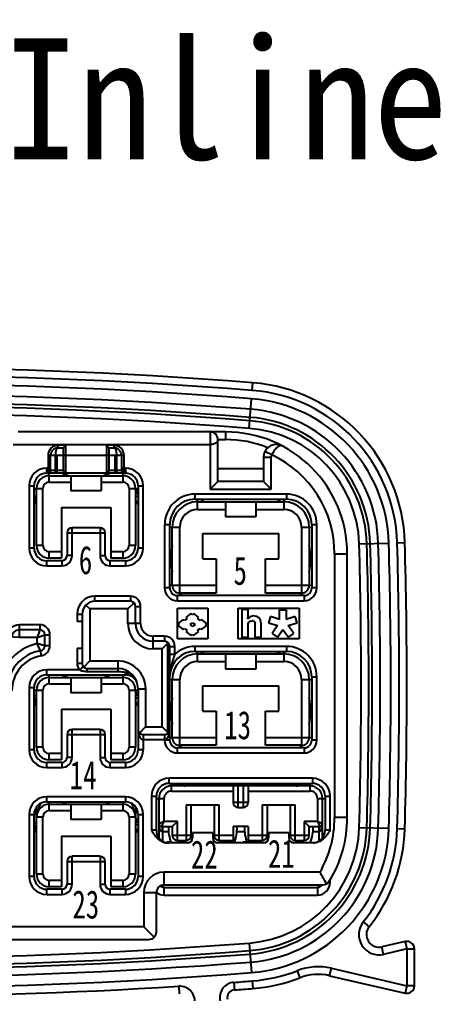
# Model space of a CAD drawing. Header units: inches. Extents: x 47316 to 59086, y 3141 to 11743.
# Drawn here: x 51712.24 to 51724.48, y 11068.63 to 11096.92 of the extents above; entities that cross this region are included whole.
import ezdxf

# ---------------------------------------------------------------- set-up
doc = ezdxf.new("R2010")
doc.units = ezdxf.units.IN
doc.header["$MEASUREMENT"] = 0
doc.styles.add('MtX_SimSun', font='')
doc.styles.get("Standard").update_dxf_attribs({"font": ''})
doc.styles.get('MtX_SimSun').set_extended_font_data('SimSun')
doc.styles.get('Standard').set_extended_font_data('SimSun')

msp = doc.modelspace()

# ---------------------------------------------------------------- linework, layer by layer
at = {"color": 0, "lineweight": -3}
for p, q in [((51719.004, 11086.143), (51719.022, 11086.364)), ((51718.918, 11085.041), (51718.985, 11085.899)), ((51718.226, 11084.937), (51712.201, 11084.937)), ((51717.784, 11084.937), (51717.784, 11083.279)), ((51718.226, 11084.937), (51718.226, 11084.716)), ((51712.053, 11084.569), (51717.784, 11084.569)), ((51713.362, 11084.476), (51713.362, 11084.55)), ((51713.583, 11084.55), (51713.362, 11084.55)), ((51713.362, 11084.476), (51713.509, 11084.476)), ((51713.509, 11084.476), (51713.583, 11084.55)), ((51713.509, 11084.476), (51713.509, 11083.813)), ((51713.583, 11083.739), (51713.583, 11084.55)), ((51714.762, 11084.55), (51714.762, 11083.739)), ((51714.983, 11084.55), (51714.762, 11084.55)), ((51714.762, 11084.55), (51714.836, 11084.476)), ((51714.836, 11084.476), (51714.836, 11083.813)), ((51714.836, 11084.476), (51714.983, 11084.476)), ((51714.983, 11084.55), (51714.983, 11084.476)), ((51718.005, 11083.5), (51718.005, 11084.716)), ((51718.005, 11084.716), (51718.226, 11084.716)), ((51719.79, 11084.562), (51719.786, 11084.563)), ((51719.87, 11084.532), (51719.786, 11084.563)), ((51719.82, 11084.554), (51719.79, 11084.562)), ((51719.847, 11084.543), (51719.82, 11084.554)), ((51719.87, 11084.532), (51719.847, 11084.543)), ((51719.871, 11084.531), (51719.87, 11084.532)), ((51713.067, 11084.255), (51713.067, 11083.739)), ((51715.278, 11084.255), (51713.067, 11084.255)), ((51713.141, 11083.813), (51713.141, 11084.255)), ((51713.288, 11083.739), (51713.288, 11084.255)), ((51713.325, 11084.255), (51713.325, 11083.739)), ((51715.02, 11083.739), (51715.02, 11084.255)), ((51715.057, 11084.255), (51715.057, 11083.739)), ((51715.204, 11084.255), (51715.204, 11083.813)), ((51715.278, 11083.739), (51715.278, 11084.255)), ((51719.331, 11084.205), (51719.331, 11083.5)), ((51719.331, 11084.205), (51719.553, 11084.205)), ((51719.568, 11084.27), (51719.37, 11084.369)), ((51719.553, 11083.279), (51719.553, 11084.205)), ((51713.03, 11083.739), (51713.03, 11083.887)), ((51713.067, 11083.887), (51713.03, 11083.887)), ((51715.315, 11083.739), (51713.03, 11083.739)), ((51713.104, 11083.482), (51713.104, 11083.739)), ((51713.104, 11083.666), (51715.241, 11083.666)), ((51713.509, 11083.813), (51713.141, 11083.813)), ((51713.73, 11083.666), (51713.73, 11083.224)), ((51714.615, 11083.666), (51714.615, 11083.224)), ((51715.204, 11083.813), (51714.836, 11083.813)), ((51715.241, 11083.739), (51715.241, 11083.482)), ((51715.315, 11083.887), (51715.278, 11083.887)), ((51715.315, 11083.887), (51715.315, 11083.739)), ((51719.331, 11083.868), (51718.005, 11083.868)), ((51712.514, 11083.371), (51712.514, 11081.565)), ((51712.514, 11083.371), (51712.662, 11083.371)), ((51712.662, 11081.565), (51712.662, 11083.371)), ((51713.104, 11083.482), (51713.73, 11083.482)), ((51714.615, 11083.482), (51715.241, 11083.482)), ((51715.683, 11083.371), (51715.683, 11081.565)), ((51715.683, 11083.371), (51715.831, 11083.371)), ((51715.831, 11081.565), (51715.831, 11083.371)), ((51717.784, 11083.279), (51718.005, 11083.5)), ((51719.331, 11083.5), (51718.005, 11083.5)), ((51719.553, 11083.279), (51719.331, 11083.5)), ((51712.662, 11083.297), (51712.919, 11083.297)), ((51712.663, 11083.069), (51712.72, 11083.046)), ((51712.735, 11081.639), (51712.735, 11083.297)), ((51712.919, 11081.639), (51712.919, 11083.297)), ((51714.615, 11083.224), (51713.73, 11083.224)), ((51715.425, 11083.297), (51715.425, 11081.639)), ((51715.425, 11083.297), (51715.683, 11083.297)), ((51715.61, 11083.297), (51715.61, 11081.639)), ((51715.683, 11083.224), (51715.61, 11083.224)), ((51715.61, 11083.076), (51715.683, 11083.076)), ((51717.342, 11082.984), (51717.342, 11083.131)), ((51719.995, 11083.131), (51717.342, 11083.131)), ((51717.784, 11083.279), (51719.553, 11083.279)), ((51719.995, 11083.131), (51719.995, 11082.984)), ((51712.662, 11082.966), (51712.735, 11083.039)), ((51712.682, 11082.882), (51712.662, 11082.861)), ((51712.677, 11082.936), (51712.69, 11082.897)), ((51717.342, 11082.984), (51719.995, 11082.984)), ((51717.415, 11082.689), (51717.415, 11082.984)), ((51717.415, 11082.91), (51719.921, 11082.91)), ((51718.226, 11082.91), (51718.226, 11082.468)), ((51719.11, 11082.91), (51719.11, 11082.468)), ((51719.921, 11082.984), (51719.921, 11082.689)), ((51713.454, 11082.745), (51713.454, 11081.27)), ((51713.454, 11082.745), (51714.891, 11082.745)), ((51714.891, 11082.745), (51714.891, 11081.27)), ((51717.415, 11082.689), (51718.226, 11082.689)), ((51719.11, 11082.689), (51719.921, 11082.689)), ((51716.457, 11082.247), (51716.457, 11080.405)), ((51716.457, 11082.247), (51716.605, 11082.247)), ((51716.605, 11080.405), (51716.605, 11082.247)), ((51719.11, 11082.468), (51718.226, 11082.468)), ((51720.732, 11082.247), (51720.732, 11080.405)), ((51720.732, 11082.247), (51720.879, 11082.247)), ((51720.879, 11080.405), (51720.879, 11082.247)), ((51713.62, 11082.007), (51713.62, 11081.344)), ((51713.62, 11082.007), (51714.725, 11082.007)), ((51713.767, 11081.344), (51713.767, 11082.155)), ((51714.578, 11082.155), (51713.767, 11082.155)), ((51714.578, 11082.155), (51714.578, 11081.344)), ((51714.725, 11081.344), (51714.725, 11082.007)), ((51716.605, 11082.173), (51716.899, 11082.173)), ((51716.678, 11080.478), (51716.678, 11082.173)), ((51716.899, 11080.257), (51716.899, 11082.173)), ((51717.563, 11081.252), (51717.563, 11081.989)), ((51717.563, 11081.989), (51719.774, 11081.989)), ((51719.774, 11081.252), (51719.774, 11081.989)), ((51720.437, 11082.173), (51720.437, 11080.257)), ((51720.437, 11082.173), (51720.732, 11082.173)), ((51720.658, 11082.173), (51720.658, 11080.478)), ((51712.919, 11081.639), (51712.735, 11081.639)), ((51715.61, 11081.639), (51715.425, 11081.639)), ((51722.112, 11081.684), (51722.972, 11081.708)), ((51723.217, 11081.715), (51723.438, 11081.721)), ((51712.662, 11081.565), (51712.514, 11081.565)), ((51713.104, 11081.27), (51713.104, 11081.455)), ((51713.454, 11081.455), (51713.104, 11081.455)), ((51715.241, 11081.455), (51714.891, 11081.455)), ((51715.241, 11081.455), (51715.241, 11081.27)), ((51715.831, 11081.565), (51715.683, 11081.565)), ((51721.395, 11081.399), (51721.395, 11073.735)), ((51721.395, 11081.399), (51721.764, 11081.399)), ((51721.764, 11073.735), (51721.764, 11081.399)), ((51713.03, 11081.049), (51713.03, 11081.197)), ((51713.472, 11081.197), (51713.03, 11081.197)), ((51713.454, 11081.27), (51713.104, 11081.27)), ((51713.472, 11081.197), (51713.472, 11081.049)), ((51713.767, 11081.344), (51713.62, 11081.344)), ((51714.578, 11081.344), (51714.725, 11081.344)), ((51714.873, 11081.049), (51714.873, 11081.197)), ((51715.315, 11081.197), (51714.873, 11081.197)), ((51715.241, 11081.27), (51714.891, 11081.27)), ((51715.315, 11081.197), (51715.315, 11081.049)), ((51717.563, 11081.252), (51717.95, 11081.252)), ((51717.95, 11081.252), (51717.95, 11080.257)), ((51719.387, 11080.257), (51719.387, 11081.252)), ((51719.387, 11081.252), (51719.774, 11081.252)), ((51713.03, 11081.049), (51713.472, 11081.049)), ((51714.873, 11081.049), (51715.315, 11081.049)), ((51716.605, 11080.405), (51716.457, 11080.405)), ((51717.95, 11080.478), (51716.605, 11080.478)), ((51716.899, 11080.24), (51716.901, 11080.257)), ((51717.95, 11080.257), (51716.899, 11080.257)), ((51716.899, 11080.183), (51716.899, 11080.24)), ((51720.732, 11080.478), (51719.387, 11080.478)), ((51720.437, 11080.257), (51719.387, 11080.257)), ((51720.435, 11080.257), (51720.437, 11080.183)), ((51720.879, 11080.405), (51720.732, 11080.405)), ((51714.43, 11080.018), (51714.43, 11080.165)), ((51715.462, 11080.165), (51714.43, 11080.165)), ((51715.462, 11080.018), (51714.43, 11080.018)), ((51715.566, 11079.974), (51715.388, 11079.796)), ((51715.462, 11080.165), (51715.462, 11080.018)), ((51716.826, 11080.036), (51716.826, 11080.183)), ((51720.511, 11080.183), (51716.826, 11080.183)), ((51716.826, 11080.036), (51720.511, 11080.036)), ((51720.511, 11080.183), (51720.511, 11080.036)), ((51714.17, 11079.91), (51714.283, 11079.796)), ((51714.283, 11079.796), (51714.283, 11078.286)), ((51715.388, 11079.796), (51714.283, 11079.796)), ((51715.388, 11079.373), (51715.388, 11079.796)), ((51715.61, 11079.373), (51715.61, 11079.87)), ((51715.61, 11079.87), (51715.757, 11079.87)), ((51715.757, 11079.373), (51715.757, 11079.87)), ((51716.826, 11078.93), (51716.826, 11079.815)), ((51716.826, 11079.815), (51717.71, 11079.815)), ((51717.221, 11079.659), (51717.068, 11079.544)), ((51717.261, 11079.629), (51717.221, 11079.659)), ((51717.301, 11079.659), (51717.261, 11079.629)), ((51717.453, 11079.544), (51717.301, 11079.659)), ((51717.71, 11079.815), (51717.71, 11078.93)), ((51718.594, 11078.93), (51718.594, 11079.815)), ((51718.594, 11079.815), (51720.363, 11079.815)), ((51718.708, 11078.965), (51718.708, 11079.791)), ((51718.708, 11079.791), (51718.871, 11079.791)), ((51718.871, 11079.791), (51718.871, 11079.582)), ((51719.797, 11079.491), (51719.799, 11079.768)), ((51719.799, 11079.768), (51719.987, 11079.768)), ((51719.987, 11079.768), (51719.987, 11079.491)), ((51720.363, 11079.815), (51720.363, 11078.93)), ((51713.914, 11079.649), (51713.914, 11079.428)), ((51713.914, 11079.649), (51714.062, 11079.649)), ((51714.062, 11079.428), (51713.914, 11079.428)), ((51714.062, 11079.649), (51714.062, 11078.212)), ((51715.757, 11079.373), (51715.388, 11079.373)), ((51716.992, 11079.487), (51716.839, 11079.372)), ((51716.839, 11079.372), (51716.879, 11079.342)), ((51717.032, 11079.457), (51716.992, 11079.487)), ((51717.108, 11079.514), (51717.032, 11079.457)), ((51717.068, 11079.544), (51717.108, 11079.514)), ((51717.199, 11079.345), (51717.268, 11079.394)), ((51717.268, 11079.394), (51717.343, 11079.342)), ((51717.414, 11079.514), (51717.453, 11079.544)), ((51717.49, 11079.457), (51717.414, 11079.514)), ((51717.53, 11079.487), (51717.49, 11079.457)), ((51717.683, 11079.372), (51717.53, 11079.487)), ((51717.643, 11079.342), (51717.683, 11079.372)), ((51718.871, 11079.582), (51718.865, 11079.512)), ((51718.94, 11079.57), (51718.865, 11079.512)), ((51718.878, 11079.346), (51718.902, 11079.407)), ((51718.902, 11079.407), (51718.941, 11079.443)), ((51719.041, 11079.591), (51718.94, 11079.57)), ((51718.941, 11079.443), (51718.998, 11079.455)), ((51719.042, 11079.447), (51718.998, 11079.455)), ((51719.13, 11079.577), (51719.041, 11079.591)), ((51719.042, 11079.447), (51719.07, 11079.423)), ((51719.07, 11079.423), (51719.085, 11079.384)), ((51719.09, 11079.33), (51719.085, 11079.384)), ((51719.197, 11079.54), (51719.13, 11079.577)), ((51719.238, 11079.481), (51719.197, 11079.54)), ((51719.253, 11079.401), (51719.238, 11079.481)), ((51719.253, 11079.401), (51719.253, 11078.965)), ((51719.536, 11079.576), (51719.476, 11079.396)), ((51719.476, 11079.396), (51719.739, 11079.311)), ((51719.797, 11079.491), (51719.536, 11079.576)), ((51720.251, 11079.576), (51719.987, 11079.491)), ((51720.047, 11079.311), (51720.311, 11079.396)), ((51720.311, 11079.396), (51720.251, 11079.576)), ((51712.237, 11078.967), (51712.237, 11079.336)), ((51712.827, 11079.336), (51712.237, 11079.336)), ((51712.827, 11079.188), (51712.237, 11079.188)), ((51712.827, 11079.188), (51712.754, 11078.967)), ((51712.827, 11079.336), (51712.827, 11079.188)), ((51716.879, 11079.342), (51716.839, 11079.312)), ((51716.839, 11079.312), (51716.992, 11079.198)), ((51716.992, 11079.198), (51717.031, 11079.228)), ((51717.031, 11079.228), (51717.108, 11079.17)), ((51717.108, 11079.17), (51717.068, 11079.141)), ((51717.068, 11079.141), (51717.221, 11079.026)), ((51717.276, 11079.288), (51717.199, 11079.345)), ((51717.343, 11079.342), (51717.276, 11079.288)), ((51717.3, 11079.026), (51717.453, 11079.141)), ((51717.408, 11079.179), (51717.49, 11079.228)), ((51717.453, 11079.141), (51717.408, 11079.179)), ((51717.49, 11079.228), (51717.53, 11079.198)), ((51717.53, 11079.198), (51717.683, 11079.312)), ((51717.683, 11079.312), (51717.643, 11079.342)), ((51718.878, 11079.346), (51718.871, 11079.262)), ((51718.871, 11079.262), (51718.871, 11078.965)), ((51719.09, 11078.965), (51719.09, 11079.33)), ((51719.739, 11079.311), (51719.579, 11079.086)), ((51719.732, 11078.975), (51719.894, 11079.198)), ((51719.894, 11079.198), (51720.057, 11078.975)), ((51720.208, 11079.086), (51720.047, 11079.311)), ((51712.237, 11078.967), (51711.869, 11078.984)), ((51712.754, 11078.967), (51712.237, 11078.967)), ((51712.754, 11078.967), (51712.975, 11079.041)), ((51712.754, 11078.789), (51712.754, 11078.967)), ((51712.975, 11078.728), (51712.975, 11079.041)), ((51712.975, 11079.041), (51713.122, 11079.041)), ((51713.122, 11078.728), (51713.122, 11079.041)), ((51716.125, 11078.636), (51716.125, 11079.004)), ((51716.457, 11079.004), (51716.125, 11079.004)), ((51716.457, 11078.857), (51716.125, 11078.857)), ((51716.457, 11079.004), (51716.457, 11078.857)), ((51717.71, 11078.93), (51716.826, 11078.93)), ((51717.221, 11079.026), (51717.261, 11079.056)), ((51717.261, 11079.056), (51717.3, 11079.026)), ((51720.363, 11078.93), (51718.594, 11078.93)), ((51718.871, 11078.965), (51718.708, 11078.965)), ((51719.253, 11078.965), (51719.09, 11078.965)), ((51719.579, 11079.086), (51719.732, 11078.975)), ((51720.057, 11078.975), (51720.208, 11079.086)), ((51712.975, 11078.728), (51712.754, 11078.789)), ((51712.852, 11078.582), (51712.754, 11078.789)), ((51712.876, 11078.437), (51712.852, 11078.582)), ((51713.122, 11078.728), (51712.975, 11078.728)), ((51713.914, 11078.654), (51713.914, 11078.212)), ((51713.914, 11078.654), (51714.062, 11078.654)), ((51716.383, 11078.636), (51716.125, 11078.636)), ((51716.54, 11078.792), (51716.383, 11078.636)), ((51716.383, 11076.369), (51716.383, 11078.636)), ((51716.54, 11078.792), (51716.54, 11076.213)), ((51716.605, 11075.982), (51716.605, 11078.709)), ((51716.605, 11078.709), (51716.752, 11078.709)), ((51716.752, 11078.484), (51716.752, 11078.709)), ((51717.342, 11078.562), (51717.342, 11078.709)), ((51719.995, 11078.709), (51717.342, 11078.709)), ((51717.342, 11078.562), (51719.995, 11078.562)), ((51717.415, 11078.267), (51717.415, 11078.562)), ((51719.921, 11078.562), (51719.921, 11078.267)), ((51719.995, 11078.709), (51719.995, 11078.562)), ((51714.105, 11078.108), (51714.283, 11078.286)), ((51714.283, 11078.286), (51715.094, 11078.286)), ((51715.094, 11078.286), (51715.094, 11077.972)), ((51716.605, 11078.484), (51716.752, 11078.484)), ((51717.415, 11078.488), (51719.921, 11078.488)), ((51717.415, 11078.267), (51718.226, 11078.267)), ((51718.226, 11078.488), (51718.226, 11078.046)), ((51719.11, 11078.488), (51719.11, 11078.046)), ((51719.11, 11078.267), (51719.921, 11078.267)), ((51713.03, 11077.88), (51713.03, 11078.028)), ((51713.979, 11078.028), (51713.03, 11078.028)), ((51714.062, 11078.212), (51713.914, 11078.212)), ((51714.094, 11078.12), (51713.979, 11078.028)), ((51714.209, 11077.972), (51714.209, 11078.065)), ((51714.209, 11078.065), (51715.094, 11078.065)), ((51715.094, 11077.972), (51714.209, 11077.972)), ((51719.11, 11078.046), (51718.226, 11078.046)), ((51713.03, 11077.88), (51715.315, 11077.88)), ((51713.104, 11077.622), (51713.104, 11077.88)), ((51713.104, 11077.807), (51715.241, 11077.807)), ((51713.73, 11077.807), (51713.73, 11077.364)), ((51714.615, 11077.807), (51714.615, 11077.364)), ((51715.241, 11077.88), (51715.241, 11077.622)), ((51715.315, 11077.943), (51715.315, 11077.88)), ((51715.617, 11077.73), (51715.65, 11077.665)), ((51716.605, 11077.751), (51716.899, 11077.751)), ((51716.678, 11076.056), (51716.678, 11077.751)), ((51716.899, 11075.835), (51716.899, 11077.751)), ((51720.437, 11077.751), (51720.437, 11075.835)), ((51720.437, 11077.751), (51720.732, 11077.751)), ((51720.658, 11077.751), (51720.658, 11076.056)), ((51720.732, 11077.825), (51720.732, 11075.982)), ((51720.732, 11077.825), (51720.879, 11077.825)), ((51720.879, 11075.982), (51720.879, 11077.825)), ((51712.514, 11077.512), (51712.514, 11075.706)), ((51712.514, 11077.512), (51712.662, 11077.512)), ((51712.662, 11075.706), (51712.662, 11077.512)), ((51712.662, 11077.438), (51712.919, 11077.438)), ((51712.735, 11075.78), (51712.735, 11077.438)), ((51712.919, 11075.78), (51712.919, 11077.438)), ((51713.104, 11077.622), (51713.73, 11077.622)), ((51714.615, 11077.622), (51715.241, 11077.622)), ((51715.425, 11077.438), (51715.425, 11075.78)), ((51715.425, 11077.438), (51715.683, 11077.438)), ((51715.61, 11077.438), (51715.61, 11075.78)), ((51715.683, 11077.475), (51715.683, 11075.706)), ((51715.683, 11077.475), (51715.904, 11077.475)), ((51715.904, 11077.475), (51715.904, 11076.369)), ((51717.563, 11076.83), (51717.563, 11077.567)), ((51717.563, 11077.567), (51719.774, 11077.567)), ((51719.774, 11076.83), (51719.774, 11077.567)), ((51712.735, 11077.272), (51712.662, 11077.272)), ((51712.662, 11077.124), (51712.67, 11077.115)), ((51712.662, 11077.106), (51712.67, 11077.115)), ((51712.683, 11077.125), (51712.67, 11077.115)), ((51712.688, 11077.127), (51712.683, 11077.125)), ((51714.615, 11077.364), (51713.73, 11077.364)), ((51715.683, 11077.364), (51715.61, 11077.364)), ((51715.61, 11077.217), (51715.683, 11077.217)), ((51712.67, 11077.011), (51712.662, 11077.002)), ((51712.677, 11077.08), (51712.683, 11077.053)), ((51712.683, 11077.053), (51712.699, 11077.058)), ((51713.454, 11076.885), (51713.454, 11075.411)), ((51713.454, 11076.885), (51714.891, 11076.885)), ((51714.891, 11076.885), (51714.891, 11075.411)), ((51717.563, 11076.83), (51717.95, 11076.83)), ((51717.95, 11076.83), (51717.95, 11075.835)), ((51719.387, 11075.835), (51719.387, 11076.83)), ((51719.387, 11076.83), (51719.774, 11076.83)), ((51713.767, 11075.485), (51713.767, 11076.296)), ((51714.578, 11076.296), (51713.767, 11076.296)), ((51714.578, 11076.296), (51714.578, 11075.485)), ((51715.726, 11076.191), (51715.904, 11076.369)), ((51715.904, 11076.369), (51716.383, 11076.369)), ((51716.54, 11076.213), (51716.383, 11076.369)), ((51713.62, 11076.148), (51713.62, 11075.485)), ((51713.62, 11076.148), (51714.725, 11076.148)), ((51714.725, 11075.485), (51714.725, 11076.148)), ((51715.831, 11076.148), (51715.831, 11075.706)), ((51715.831, 11076.148), (51716.457, 11076.148)), ((51715.831, 11076.001), (51716.457, 11076.001)), ((51716.457, 11076.148), (51716.457, 11075.982)), ((51716.605, 11075.982), (51716.457, 11075.982)), ((51717.95, 11076.056), (51716.605, 11076.056)), ((51720.732, 11076.056), (51719.387, 11076.056)), ((51720.879, 11075.982), (51720.732, 11075.982)), ((51712.662, 11075.706), (51712.514, 11075.706)), ((51712.919, 11075.78), (51712.735, 11075.78)), ((51715.61, 11075.78), (51715.425, 11075.78)), ((51715.831, 11075.706), (51715.683, 11075.706)), ((51716.826, 11075.614), (51716.826, 11075.761)), ((51720.511, 11075.761), (51716.826, 11075.761)), ((51716.899, 11075.818), (51716.901, 11075.835)), ((51717.95, 11075.835), (51716.899, 11075.835)), ((51716.899, 11075.761), (51716.899, 11075.818)), ((51720.437, 11075.835), (51719.387, 11075.835)), ((51720.435, 11075.835), (51720.437, 11075.761)), ((51720.511, 11075.761), (51720.511, 11075.614)), ((51713.104, 11075.411), (51713.104, 11075.596)), ((51713.454, 11075.596), (51713.104, 11075.596)), ((51713.454, 11075.411), (51713.104, 11075.411)), ((51713.767, 11075.485), (51713.62, 11075.485)), ((51714.578, 11075.485), (51714.725, 11075.485)), ((51715.241, 11075.596), (51714.891, 11075.596)), ((51715.241, 11075.411), (51714.891, 11075.411)), ((51715.241, 11075.596), (51715.241, 11075.411)), ((51716.826, 11075.614), (51720.511, 11075.614)), ((51713.03, 11075.19), (51713.03, 11075.338)), ((51713.472, 11075.338), (51713.03, 11075.338)), ((51713.03, 11075.19), (51713.472, 11075.19)), ((51713.472, 11075.338), (51713.472, 11075.19)), ((51714.873, 11075.19), (51714.873, 11075.338)), ((51715.315, 11075.338), (51714.873, 11075.338)), ((51714.873, 11075.19), (51715.315, 11075.19)), ((51715.315, 11075.338), (51715.315, 11075.19)), ((51716.586, 11074.73), (51716.586, 11074.877)), ((51720.75, 11074.877), (51716.586, 11074.877)), ((51720.75, 11074.877), (51720.75, 11074.73)), ((51716.586, 11074.73), (51720.75, 11074.73)), ((51716.66, 11074.508), (51716.66, 11074.73)), ((51720.676, 11074.656), (51716.66, 11074.656)), ((51716.985, 11074.729), (51717.01, 11074.656)), ((51717.305, 11074.656), (51717.305, 11074.73)), ((51718.079, 11074.73), (51718.079, 11074.656)), ((51718.226, 11074.73), (51718.226, 11074.656)), ((51718.373, 11074.656), (51718.373, 11074.73)), ((51718.447, 11074.656), (51718.447, 11074.177)), ((51718.594, 11074.029), (51718.594, 11074.656)), ((51718.742, 11074.656), (51718.742, 11074.029)), ((51718.889, 11074.656), (51718.889, 11074.177)), ((51718.963, 11074.73), (51718.963, 11074.656)), ((51719.11, 11074.656), (51719.11, 11074.73)), ((51719.258, 11074.656), (51719.258, 11074.73)), ((51720.032, 11074.73), (51720.032, 11074.656)), ((51720.253, 11074.73), (51720.222, 11074.699)), ((51720.676, 11074.73), (51720.676, 11074.508)), ((51713.03, 11074.195), (51713.03, 11074.343)), ((51715.315, 11074.343), (51713.03, 11074.343)), ((51715.315, 11074.343), (51715.315, 11074.195)), ((51716.07, 11074.361), (51716.07, 11073.366)), ((51716.07, 11074.361), (51716.218, 11074.361)), ((51716.218, 11073.366), (51716.218, 11074.361)), ((51716.218, 11074.287), (51716.439, 11074.287)), ((51716.291, 11074.287), (51716.291, 11073.146)), ((51716.439, 11073.624), (51716.439, 11074.287)), ((51716.66, 11074.508), (51718.447, 11074.508)), ((51718.889, 11074.508), (51720.676, 11074.508)), ((51720.898, 11074.287), (51720.898, 11073.624)), ((51720.898, 11074.287), (51721.119, 11074.287)), ((51721.045, 11073.146), (51721.045, 11074.287)), ((51721.119, 11074.361), (51721.119, 11073.366)), ((51721.119, 11074.361), (51721.266, 11074.361)), ((51721.266, 11073.366), (51721.266, 11074.361)), ((51712.735, 11072.095), (51712.735, 11074.045)), ((51712.817, 11074.06), (51712.855, 11074.146)), ((51713.03, 11074.195), (51715.315, 11074.195)), ((51713.104, 11073.937), (51713.104, 11074.195)), ((51713.104, 11074.122), (51715.241, 11074.122)), ((51713.583, 11074.195), (51713.583, 11074.161)), ((51713.73, 11074.122), (51713.73, 11073.679)), ((51714.615, 11074.122), (51714.615, 11073.679)), ((51714.762, 11074.161), (51714.762, 11074.195)), ((51715.241, 11074.195), (51715.241, 11073.937)), ((51715.492, 11074.141), (51715.528, 11074.059)), ((51715.61, 11074.045), (51715.61, 11072.095)), ((51717.084, 11074.103), (51717.084, 11073.071)), ((51717.084, 11074.103), (51718.042, 11074.103)), ((51717.231, 11073.219), (51717.231, 11074.103)), ((51717.894, 11074.103), (51717.894, 11073.219)), ((51718.042, 11073.071), (51718.042, 11074.103)), ((51718.889, 11074.177), (51718.447, 11074.177)), ((51718.594, 11074.029), (51718.742, 11074.029)), ((51719.295, 11074.103), (51719.295, 11073.071)), ((51719.295, 11074.103), (51720.253, 11074.103)), ((51719.442, 11073.219), (51719.442, 11074.103)), ((51720.105, 11074.103), (51720.105, 11073.219)), ((51720.253, 11073.071), (51720.253, 11074.103)), ((51712.514, 11073.827), (51712.514, 11072.021)), ((51712.514, 11073.827), (51712.662, 11073.827)), ((51712.662, 11072.021), (51712.662, 11073.827)), ((51712.735, 11073.753), (51712.919, 11073.753)), ((51712.919, 11072.095), (51712.919, 11073.753)), ((51713.104, 11073.937), (51713.73, 11073.937)), ((51714.615, 11073.937), (51715.241, 11073.937)), ((51715.425, 11073.753), (51715.425, 11072.095)), ((51715.425, 11073.753), (51715.61, 11073.753)), ((51715.683, 11073.827), (51715.683, 11072.021)), ((51715.683, 11073.827), (51715.831, 11073.827)), ((51715.831, 11072.021), (51715.831, 11073.827)), ((51721.764, 11073.735), (51721.395, 11073.735)), ((51712.735, 11073.587), (51712.662, 11073.587)), ((51712.662, 11073.439), (51712.67, 11073.43)), ((51712.662, 11073.421), (51712.67, 11073.43)), ((51712.683, 11073.44), (51712.67, 11073.43)), ((51712.688, 11073.442), (51712.683, 11073.44)), ((51714.615, 11073.679), (51713.73, 11073.679)), ((51715.683, 11073.679), (51715.61, 11073.679)), ((51715.61, 11073.532), (51715.683, 11073.532)), ((51716.439, 11073.624), (51716.291, 11073.55)), ((51716.365, 11073.477), (51716.439, 11073.624)), ((51716.365, 11073.477), (51716.678, 11073.477)), ((51716.372, 11073.467), (51716.38, 11073.433)), ((51716.38, 11073.433), (51716.385, 11073.384)), ((51716.402, 11073.051), (51716.402, 11073.465)), ((51716.826, 11073.624), (51716.439, 11073.624)), ((51716.678, 11073.477), (51716.826, 11073.624)), ((51716.678, 11073.477), (51716.678, 11073.219)), ((51716.826, 11073.071), (51716.826, 11073.624)), ((51718.447, 11073.477), (51718.447, 11073.071)), ((51718.889, 11073.477), (51718.447, 11073.477)), ((51718.889, 11073.477), (51718.889, 11073.071)), ((51720.511, 11073.624), (51720.511, 11073.071)), ((51720.898, 11073.624), (51720.511, 11073.624)), ((51720.658, 11073.477), (51720.511, 11073.624)), ((51720.658, 11073.219), (51720.658, 11073.477)), ((51720.658, 11073.477), (51720.971, 11073.477)), ((51720.898, 11073.624), (51720.971, 11073.477)), ((51721.045, 11073.55), (51720.898, 11073.624)), ((51720.934, 11073.465), (51720.934, 11073.051)), ((51720.954, 11073.414), (51720.956, 11073.433)), ((51720.956, 11073.433), (51720.958, 11073.446)), ((51720.958, 11073.446), (51720.961, 11073.457)), ((51720.961, 11073.457), (51720.962, 11073.463)), ((51720.962, 11073.463), (51720.962, 11073.463)), ((51720.963, 11073.465), (51720.965, 11073.469)), ((51720.965, 11073.463), (51720.966, 11073.465)), ((51720.966, 11073.465), (51720.965, 11073.465)), ((51722.112, 11073.45), (51722.972, 11073.426)), ((51712.67, 11073.326), (51712.662, 11073.317)), ((51712.677, 11073.395), (51712.683, 11073.368)), ((51712.683, 11073.368), (51712.699, 11073.373)), ((51713.454, 11073.2), (51713.454, 11071.726)), ((51713.454, 11073.2), (51714.891, 11073.2)), ((51714.891, 11073.2), (51714.891, 11071.726)), ((51716.218, 11073.366), (51716.07, 11073.366)), ((51716.385, 11073.384), (51716.386, 11073.329)), ((51716.386, 11073.329), (51716.568, 11073.329)), ((51717.231, 11073.219), (51716.678, 11073.219)), ((51717.268, 11073.292), (51717.268, 11073.145)), ((51717.857, 11073.292), (51717.268, 11073.292)), ((51717.857, 11073.292), (51717.857, 11073.145)), ((51718.447, 11073.219), (51717.894, 11073.219)), ((51718.557, 11073.329), (51718.779, 11073.329)), ((51719.442, 11073.219), (51718.889, 11073.219)), ((51719.479, 11073.292), (51719.479, 11073.145)), ((51720.068, 11073.292), (51719.479, 11073.292)), ((51720.068, 11073.292), (51720.068, 11073.145)), ((51720.658, 11073.219), (51720.105, 11073.219)), ((51720.768, 11073.329), (51720.95, 11073.329)), ((51720.95, 11073.329), (51720.952, 11073.384)), ((51720.952, 11073.393), (51720.954, 11073.414)), ((51720.952, 11073.392), (51720.952, 11073.393)), ((51720.952, 11073.384), (51720.952, 11073.392)), ((51720.954, 11073.414), (51720.954, 11073.414)), ((51721, 11073.362), (51721.009, 11073.376)), ((51721.014, 11073.387), (51721.021, 11073.404)), ((51721.266, 11073.366), (51721.119, 11073.366)), ((51723.217, 11073.419), (51723.438, 11073.413)), ((51716.531, 11073.034), (51716.531, 11073.006)), ((51716.531, 11073.034), (51716.636, 11073.034)), ((51717.12, 11072.998), (51716.565, 11072.998)), ((51716.826, 11073.071), (51717.084, 11073.071)), ((51719.331, 11072.998), (51718.005, 11072.998)), ((51718.042, 11073.071), (51718.447, 11073.071)), ((51718.742, 11073.034), (51718.742, 11072.998)), ((51718.742, 11073.034), (51718.847, 11073.034)), ((51718.889, 11073.071), (51719.295, 11073.071)), ((51720.772, 11072.998), (51720.216, 11072.998)), ((51720.253, 11073.071), (51720.511, 11073.071)), ((51713.767, 11071.8), (51713.767, 11072.611)), ((51714.578, 11072.611), (51713.767, 11072.611)), ((51714.578, 11072.611), (51714.578, 11071.8)), ((51713.62, 11072.463), (51713.62, 11071.8)), ((51713.62, 11072.463), (51714.725, 11072.463)), ((51714.725, 11071.8), (51714.725, 11072.463)), ((51712.662, 11072.021), (51712.514, 11072.021)), ((51712.919, 11072.095), (51712.735, 11072.095)), ((51715.61, 11072.095), (51715.425, 11072.095)), ((51715.831, 11072.021), (51715.683, 11072.021)), ((51716.439, 11071.782), (51716.439, 11072.15)), ((51720.97, 11072.15), (51716.439, 11072.15)), ((51713.104, 11071.726), (51713.104, 11071.91)), ((51713.454, 11071.91), (51713.104, 11071.91)), ((51713.767, 11071.8), (51713.62, 11071.8)), ((51714.578, 11071.8), (51714.725, 11071.8)), ((51715.241, 11071.91), (51714.891, 11071.91)), ((51715.241, 11071.91), (51715.241, 11071.726)), ((51716.439, 11071.782), (51721.054, 11071.782)), ((51721.266, 11071.855), (51721.216, 11071.855)), ((51721.266, 11071.855), (51721.266, 11071.929)), ((51713.03, 11071.505), (51713.03, 11071.653)), ((51713.472, 11071.653), (51713.03, 11071.653)), ((51713.03, 11071.505), (51713.472, 11071.505)), ((51713.454, 11071.726), (51713.104, 11071.726)), ((51713.472, 11071.653), (51713.472, 11071.505)), ((51714.873, 11071.505), (51714.873, 11071.653)), ((51715.315, 11071.653), (51714.873, 11071.653)), ((51714.873, 11071.505), (51715.315, 11071.505)), ((51715.241, 11071.726), (51714.891, 11071.726)), ((51715.315, 11071.653), (51715.315, 11071.505)), ((51715.849, 11071.56), (51715.849, 11070.565)), ((51715.849, 11071.56), (51716.218, 11071.56)), ((51716.218, 11070.418), (51716.218, 11071.56)), ((51716.439, 11071.487), (51716.439, 11071.708)), ((51716.439, 11071.708), (51720.898, 11071.708)), ((51716.439, 11071.487), (51720.898, 11071.487)), ((51720.898, 11071.708), (51720.898, 11071.487)), ((51722.228, 11070.705), (51722.401, 11070.567)), ((51715.849, 11070.565), (51698.935, 11070.565)), ((51716.153, 11070.262), (51715.849, 11070.565)), ((51698.787, 11070.197), (51715.996, 11070.197)), ((51718.918, 11070.093), (51718.985, 11069.235)), ((51723.446, 11070.134), (51722.772, 11069.979)), ((51723.446, 11070.134), (51723.496, 11069.919)), ((51722.822, 11069.763), (51722.772, 11069.979)), ((51723.496, 11069.919), (51722.822, 11069.763)), ((51723.496, 11069.919), (51723.496, 11068.853)), ((51723.496, 11069.919), (51723.717, 11069.919)), ((51723.717, 11068.853), (51723.717, 11069.919)), ((51720.306, 11069.288), (51720.386, 11069.082)), ((51721.253, 11069.144), (51721.302, 11069.36)), ((51721.302, 11069.36), (51723.496, 11068.853)), ((51718.467, 11068.95), (51718.483, 11068.729)), ((51719.004, 11068.991), (51719.022, 11068.77)), ((51721.253, 11069.144), (51723.446, 11068.638)), ((51716.867, 11068.839), (51716.881, 11068.619)), ((51723.496, 11068.853), (51723.446, 11068.638)), ((51723.717, 11068.853), (51723.496, 11068.853))]:
    msp.add_line(p, q, dxfattribs=at)
for centre, radius, start, end in [((51707.392, 10937.204), 149.613, 85.54181, 94.45819), ((51707.392, 10937.204), 149.391, 85.54181, 94.45819), ((51707.392, 10937.204), 149.147, 85.54181, 94.45818), ((51718.649, 11081.588), 4.791, 1.5909, 85.5418), ((51707.392, 10937.204), 148.84, 85.54181, 94.45819), ((51718.649, 11081.588), 4.324, 1.5906, 85.5418), ((51718.649, 11081.588), 4.569, 1.5909, 85.5418), ((51707.392, 10937.204), 148.606, 85.54181, 94.45819), ((51707.392, 10937.204), 148.507, 85.54181, 94.45819), ((51707.392, 10937.204), 148.286, 85.54182, 94.45818), ((51718.649, 11081.588), 3.784, 1.5909, 85.5418), ((51718.649, 11081.588), 4.018, 1.5909, 85.5418), ((51718.649, 11081.588), 3.464, 1.5912, 85.5422), ((51718.649, 11081.588), 3.685, 1.5909, 85.5418), ((51717.784, 11084.716), 0.221, 0, 90), ((51718.226, 11081.399), 3.538, 0, 90), ((51713.362, 11084.255), 0.295, 90, 180), ((51713.362, 11084.255), 0.221, 90, 180), ((51714.983, 11084.255), 0.295, 0, 90), ((51714.983, 11084.255), 0.221, 0, 90), ((51718.226, 11081.399), 3.317, 68.2538, 90), ((51719.7, 11084.205), 0.369, 76.5414, 180), ((51719.7, 11084.205), 0.147, 153.6128, 180), ((51718.226, 11081.399), 3.169, 0, 64.9487), ((51713.03, 11083.371), 0.516, 90, 180), ((51713.03, 11083.371), 0.369, 90, 180), ((51713.104, 11083.297), 0.369, 90, 180), ((51713.067, 11083.813), 0.0737, 270, 0), ((51714.172, 11082.155), 1.658, 107.1462, 114.3406), ((51713.583, 11083.813), 0.0737, 180, 270), ((51714.172, 11082.155), 1.658, 65.6594, 72.8538), ((51714.762, 11083.813), 0.0737, 270, 0), ((51715.278, 11083.813), 0.0737, 180, 270), ((51715.241, 11083.297), 0.369, 0, 90), ((51715.315, 11083.371), 0.516, 0, 90), ((51715.315, 11083.371), 0.369, 0, 90), ((51713.104, 11083.297), 0.184, 90, 180), ((51715.241, 11083.297), 0.184, 0, 90), ((51715.683, 11083.224), 0.0737, 180, 270), ((51717.342, 11082.247), 0.884, 90, 180), ((51719.995, 11082.247), 0.884, 0, 90), ((51714.172, 11082.155), 1.658, 150.0736, 155.6594), ((51712.354, 11082.164), 0.954, 66.4375, 67.4523), ((51714.172, 11082.155), 1.658, 24.3406, 29.9264), ((51717.342, 11082.247), 0.737, 90, 180), ((51717.415, 11082.173), 0.737, 90, 180), ((51718.668, 11081.252), 2.027, 121.2904, 125.0968), ((51718.668, 11081.252), 2.027, 54.9032, 58.7096), ((51719.921, 11082.173), 0.737, 0, 90), ((51719.995, 11082.247), 0.737, 0, 90), ((51717.415, 11082.173), 0.516, 90, 180), ((51719.921, 11082.173), 0.516, 0, 90), ((51713.767, 11082.007), 0.147, 90, 180), ((51714.578, 11082.007), 0.147, 0, 90), ((51713.104, 11081.639), 0.369, 180, 270), ((51713.104, 11081.639), 0.184, 180, 270), ((51715.241, 11081.639), 0.369, 270, 0), ((51715.241, 11081.639), 0.184, 270, 0), ((51718.668, 11081.252), 2.027, 169.0575, 190.9425), ((51718.668, 11081.252), 2.027, 349.0575, 10.9425), ((51573.883, 11077.567), 148.286, 358.40909, 1.59092), ((51573.883, 11077.567), 148.507, 358.40909, 1.59091), ((51573.883, 11077.567), 148.606, 358.40909, 1.59091), ((51573.883, 11077.567), 148.84, 358.40909, 1.59091), ((51573.883, 11077.567), 149.147, 358.40909, 1.59091), ((51573.883, 11077.567), 149.391, 358.40909, 1.59091), ((51573.883, 11077.567), 149.613, 358.40909, 1.59091), ((51713.03, 11081.565), 0.516, 180, 270), ((51713.03, 11081.565), 0.369, 180, 270), ((51715.315, 11081.565), 0.516, 270, 0), ((51715.315, 11081.565), 0.369, 270, 0), ((51713.472, 11081.344), 0.295, 270, 0), ((51713.472, 11081.344), 0.147, 270, 0), ((51714.873, 11081.344), 0.295, 180.0429, 269.9571), ((51714.873, 11081.344), 0.147, 180, 270), ((51716.826, 11080.405), 0.369, 180, 270), ((51716.826, 11080.405), 0.221, 180, 270), ((51716.899, 11080.478), 0.221, 180, 270), ((51718.668, 11081.252), 2.027, 209.4004, 211.8214), ((51718.668, 11081.252), 2.027, 328.1786, 330.5996), ((51720.437, 11080.478), 0.221, 270, 0), ((51720.511, 11080.405), 0.369, 270, 0), ((51720.511, 11080.405), 0.221, 270, 0), ((51714.43, 11079.649), 0.516, 90, 180), ((51714.43, 11079.649), 0.369, 90, 180), ((51715.462, 11079.87), 0.295, 0, 90), ((51715.462, 11079.87), 0.147, 0, 90), ((51716.125, 11079.373), 0.737, 180, 270), ((51716.125, 11079.373), 0.516, 180, 270), ((51716.125, 11079.373), 0.369, 180, 270), ((51712.237, 11078.967), 0.369, 90, 177.3947), ((51712.237, 11078.967), 0.221, 90, 177.3947), ((51712.827, 11079.041), 0.295, 0, 90), ((51712.827, 11079.041), 0.147, 0, 90), ((51716.457, 11078.709), 0.295, 0, 90), ((51716.457, 11078.709), 0.147, 0, 90), ((51716.383, 11078.949), 0.221, 315.0074, 322.93), ((51713.048, 11077.42), 1.4, 102.1532, 180), ((51713.048, 11077.42), 1.179, 99.5941, 180), ((51712.827, 11078.728), 0.147, 279.5941, 0), ((51712.827, 11078.728), 0.295, 279.5941, 0), ((51717.342, 11077.825), 0.737, 90, 177.8952), ((51717.342, 11077.825), 0.884, 90, 131.8103), ((51718.668, 11076.83), 2.027, 121.2904, 125.0968), ((51718.668, 11076.83), 2.027, 54.9032, 58.7096), ((51719.995, 11077.825), 0.884, 0, 90), ((51719.995, 11077.825), 0.737, 0, 90), ((51713.048, 11077.42), 1.032, 99.5941, 180), ((51715.094, 11077.475), 0.811, 0, 90), ((51717.415, 11077.751), 0.737, 90, 180), ((51717.415, 11077.751), 0.516, 90, 180), ((51719.921, 11077.751), 0.737, 0, 90), ((51719.921, 11077.751), 0.516, 0, 90), ((51713.03, 11077.512), 0.516, 90, 180), ((51714.209, 11078.212), 0.295, 180, 218.6822), ((51714.209, 11078.212), 0.147, 180, 270), ((51715.094, 11077.475), 0.59, 0, 90), ((51713.03, 11077.512), 0.369, 90, 180), ((51713.104, 11077.438), 0.369, 90, 180), ((51714.172, 11076.296), 1.658, 107.1462, 114.3406), ((51714.172, 11076.296), 1.658, 65.6594, 72.8538), ((51715.241, 11077.438), 0.369, 0, 90), ((51715.201, 11077.451), 0.505, 72.2808, 76.9447), ((51715.315, 11077.512), 0.369, 22.8825, 90), ((51715.202, 11077.454), 0.502, 60.266, 72.2941), ((51715.246, 11077.5), 0.437, 31.6719, 34.5002), ((51713.104, 11077.438), 0.184, 90, 180), ((51715.241, 11077.438), 0.184, 0, 90), ((51714.172, 11076.296), 1.658, 150.0736, 155.6594), ((51712.514, 11077.272), 0.221, 315, 345.0044), ((51712.519, 11077.266), 0.216, 319.3147, 332.7317), ((51712.522, 11077.265), 0.214, 332.7839, 346.3171), ((51715.683, 11077.364), 0.0737, 180, 270), ((51714.172, 11076.296), 1.658, 24.3406, 29.9264), ((51718.668, 11076.83), 2.027, 169.0575, 190.9425), ((51718.668, 11076.83), 2.027, 349.0575, 10.9425), ((51711.697, 11077.337), 1.026, 341.5135, 343.1596), ((51711.963, 11077.256), 0.748, 343.1901, 344.2851), ((51713.767, 11076.148), 0.147, 90, 180), ((51714.578, 11076.148), 0.147, 0, 90), ((51715.831, 11076.296), 0.147, 180, 270), ((51716.457, 11076.296), 0.147, 270, 0), ((51716.021, 11076.295), 0.584, 355.4143, 0.0204), ((51716.008, 11076.228), 0.314, 203.91, 205.1786), ((51716.826, 11075.982), 0.369, 180, 270), ((51716.383, 11076.057), 0.221, 37.0701, 44.9927), ((51716.28, 11076.227), 0.314, 334.8175, 336.0915), ((51716.826, 11075.982), 0.221, 180, 270), ((51716.899, 11076.056), 0.221, 180, 270), ((51720.437, 11076.056), 0.221, 270, 0), ((51720.511, 11075.982), 0.369, 270, 0), ((51720.511, 11075.982), 0.221, 270, 0), ((51713.03, 11075.706), 0.516, 180, 270), ((51713.03, 11075.706), 0.369, 180, 270), ((51713.104, 11075.78), 0.369, 180, 270), ((51713.104, 11075.78), 0.184, 180, 270), ((51715.241, 11075.78), 0.369, 270, 0), ((51715.241, 11075.78), 0.184, 270, 0), ((51715.315, 11075.706), 0.516, 270, 0), ((51715.315, 11075.706), 0.369, 270, 0), ((51718.668, 11076.83), 2.027, 209.4004, 211.8214), ((51718.668, 11076.83), 2.027, 328.1786, 330.5996), ((51713.472, 11075.485), 0.295, 270, 0), ((51713.472, 11075.485), 0.147, 270, 0), ((51714.873, 11075.485), 0.295, 180.0429, 269.9571), ((51714.873, 11075.485), 0.147, 180, 270), ((51716.586, 11074.361), 0.516, 90, 180), ((51720.75, 11074.361), 0.516, 0, 90), ((51716.586, 11074.361), 0.369, 90, 180), ((51716.66, 11074.287), 0.369, 90, 180), ((51717.01, 11074.803), 0.147, 270, 329.3636), ((51720.326, 11074.803), 0.147, 210.6364, 270), ((51720.676, 11074.287), 0.369, 0, 90), ((51720.75, 11074.361), 0.369, 0, 90), ((51713.03, 11073.827), 0.516, 90, 180), ((51715.315, 11073.827), 0.516, 0, 90), ((51716.66, 11074.287), 0.221, 90, 180), ((51720.676, 11074.287), 0.221, 0, 90), ((51713.03, 11073.827), 0.369, 90, 180), ((51713.104, 11073.753), 0.369, 90, 180), ((51711.692, 11074.632), 1.261, 337.3323, 337.5291), ((51714.172, 11072.611), 1.658, 107.1462, 114.3406), ((51714.172, 11072.611), 1.658, 65.6594, 72.8538), ((51715.241, 11073.753), 0.369, 0, 90), ((51715.315, 11073.827), 0.369, 0, 90), ((51716.653, 11074.632), 1.261, 202.4718, 202.6685), ((51716.727, 11074.663), 1.341, 202.669, 202.9077), ((51718.594, 11074.177), 0.147, 180, 270), ((51718.742, 11074.177), 0.147, 270, 0), ((51713.104, 11073.753), 0.184, 90, 180), ((51715.241, 11073.753), 0.184, 0, 90), ((51718.226, 11073.735), 3.169, 330, 0), ((51718.226, 11073.735), 3.538, 328.5186, 0), ((51714.172, 11072.611), 1.658, 150.0736, 155.6594), ((51712.514, 11073.587), 0.221, 315, 345.0087), ((51712.519, 11073.581), 0.216, 319.3147, 332.7318), ((51712.522, 11073.58), 0.214, 332.784, 346.3171), ((51715.683, 11073.679), 0.0737, 180, 270), ((51714.172, 11072.611), 1.658, 24.3406, 29.9264), ((51716.799, 11073.55), 0.508, 179.9898, 184.7533), ((51716.365, 11073.55), 0.0737, 180, 270), ((51717.563, 11073.403), 0.997, 175.7607, 203.9894), ((51717.563, 11073.403), 0.997, 336.0106, 4.2393), ((51719.774, 11073.403), 0.997, 175.7607, 203.9894), ((51718.649, 11073.546), 3.464, 274.4579, 358.4093), ((51718.649, 11073.546), 3.685, 274.4582, 358.4091), ((51718.649, 11073.546), 3.784, 274.4582, 358.4091), ((51718.649, 11073.546), 4.018, 274.4582, 358.4091), ((51719.774, 11073.403), 0.997, 336.0106, 4.2393), ((51721.037, 11073.44), 0.0782, 161.0471, 162.9929), ((51720.971, 11073.55), 0.0737, 270, 0), ((51720.537, 11073.55), 0.508, 355.2687, 0.0098), ((51711.697, 11073.652), 1.026, 341.5135, 343.1598), ((51711.963, 11073.571), 0.748, 343.1901, 344.2848), ((51716.586, 11073.366), 0.369, 180, 266.6838), ((51716.826, 11073.219), 0.147, 180, 270), ((51717.084, 11073.219), 0.147, 270, 0), ((51718.042, 11073.219), 0.147, 180, 270), ((51718.649, 11073.546), 4.324, 274.4579, 358.4091), ((51719.295, 11073.219), 0.147, 270, 0), ((51720.253, 11073.219), 0.147, 180, 270), ((51720.511, 11073.219), 0.147, 270, 0), ((51720.75, 11073.366), 0.369, 273.3162, 0), ((51720.839, 11073.469), 0.194, 331.2594, 334.7991), ((51718.649, 11073.546), 4.569, 321.5458, 358.4091), ((51718.649, 11073.546), 4.791, 321.5458, 358.4091), ((51717.12, 11073.145), 0.147, 270, 0), ((51718.005, 11073.145), 0.147, 180, 270), ((51719.331, 11073.145), 0.147, 270, 0), ((51720.216, 11073.145), 0.147, 180, 270), ((51713.767, 11072.463), 0.147, 90, 180), ((51714.578, 11072.463), 0.147, 0, 90), ((51713.03, 11072.021), 0.516, 180, 270), ((51713.03, 11072.021), 0.369, 180, 270), ((51713.104, 11072.095), 0.369, 180, 270), ((51713.104, 11072.095), 0.184, 180, 270), ((51715.241, 11072.095), 0.369, 270, 0), ((51715.241, 11072.095), 0.184, 270, 0), ((51715.315, 11072.021), 0.516, 270, 0), ((51715.315, 11072.021), 0.369, 270, 0), ((51716.439, 11071.56), 0.59, 90, 180), ((51709.067, 11065.284), 13.742, 28.347, 29.9759), ((51713.472, 11071.8), 0.295, 270, 0), ((51713.472, 11071.8), 0.147, 270, 0), ((51714.873, 11071.8), 0.295, 180.0429, 269.9571), ((51714.873, 11071.8), 0.147, 180, 270), ((51716.439, 11071.56), 0.221, 90, 180), ((51716.439, 11071.855), 0.147, 223.9842, 270), ((51720.898, 11071.855), 0.369, 270, 0), ((51720.898, 11071.855), 0.147, 270, 329.9953), ((51721.054, 11072.003), 0.221, 270, 328.5186), ((51716.439, 11071.855), 0.369, 233.9697, 270), ((51722.689, 11070.338), 0.59, 141.5458, 283), ((51715.996, 11070.418), 0.221, 270, 0), ((51722.689, 11070.338), 0.369, 141.5458, 283), ((51707.392, 11217.93), 148.286, 265.54182, 274.45818), ((51723.496, 11069.919), 0.221, 0, 103), ((51707.392, 11217.93), 148.606, 265.54181, 274.45819), ((51707.392, 11217.93), 148.507, 265.54181, 274.45819), ((51707.392, 11217.93), 148.84, 265.54181, 274.45819), ((51707.392, 11217.93), 149.147, 265.54181, 274.45818), ((51718.649, 11073.546), 4.569, 274.4582, 291.2624), ((51720.921, 11067.708), 1.695, 77, 111.2624), ((51718.499, 11068.509), 0.442, 94.2513, 193), ((51707.392, 11217.93), 149.391, 274.25133, 274.45819), ((51718.649, 11073.546), 4.791, 274.4582, 291.2624), ((51720.921, 11067.708), 1.474, 77, 111.2624), ((51707.392, 11217.93), 149.391, 266.36355, 273.63645), ((51716.895, 11068.398), 0.442, 347, 93.6365), ((51718.499, 11068.509), 0.221, 94.2513, 193), ((51707.392, 11217.93), 149.613, 274.25133, 274.45819), ((51723.496, 11068.853), 0.221, 257, 0)]:
    msp.add_arc(centre, radius, start, end, dxfattribs=at)
for points, knots in [([(51713.288, 11084.255), (51713.288, 11084.284), (51713.291, 11084.326), (51713.3, 11084.379), (51713.309, 11084.412), (51713.32, 11084.439), (51713.332, 11084.459), (51713.346, 11084.473), (51713.357, 11084.476), (51713.362, 11084.476)], [0, 0, 0, 0, 0.352598, 0.511893, 0.652626, 0.771383, 0.866774, 0.940197, 1, 1, 1, 1]), ([(51714.983, 11084.476), (51714.988, 11084.476), (51714.999, 11084.473), (51715.012, 11084.459), (51715.025, 11084.439), (51715.036, 11084.412), (51715.045, 11084.379), (51715.054, 11084.326), (51715.057, 11084.284), (51715.057, 11084.255)], [0, 0, 0, 0, 0.059845, 0.133271, 0.22864, 0.347396, 0.488129, 0.647406, 1, 1, 1, 1]), ([(51718.005, 11084.716), (51718.005, 11084.698), (51717.993, 11084.658), (51717.945, 11084.61), (51717.872, 11084.577), (51717.815, 11084.568), (51717.784, 11084.569)], [0, 0, 0, 0, 0.186487, 0.407129, 0.680896, 1, 1, 1, 1]), ([(51719.751, 11084.508), (51719.734, 11084.496), (51719.699, 11084.467), (51719.633, 11084.39), (51719.592, 11084.321), (51719.568, 11084.27)], [0, 0, 0, 0, 0.206984, 0.448268, 1, 1, 1, 1]), ([(51719.871, 11084.531), (51719.864, 11084.535), (51719.845, 11084.541), (51719.816, 11084.539), (51719.783, 11084.528), (51719.762, 11084.515), (51719.751, 11084.508)], [0, 0, 0, 0, 0.204771, 0.430553, 0.692847, 1, 1, 1, 1]), ([(51713.141, 11083.813), (51713.141, 11083.83), (51713.13, 11083.858), (51713.1, 11083.882), (51713.078, 11083.887), (51713.067, 11083.887)], [0, 0, 0, 0, 0.443593, 0.703813, 1, 1, 1, 1]), ([(51715.278, 11083.887), (51715.267, 11083.887), (51715.245, 11083.882), (51715.214, 11083.858), (51715.204, 11083.83), (51715.204, 11083.813)], [0, 0, 0, 0, 0.296187, 0.556408, 1, 1, 1, 1]), ([(51712.692, 11082.996), (51712.685, 11082.989), (51712.675, 11082.969), (51712.675, 11082.948), (51712.677, 11082.936)], [0, 0, 0, 0, 0.459262, 1, 1, 1, 1]), ([(51716.752, 11078.484), (51716.735, 11078.434), (51716.698, 11078.332), (51716.65, 11078.176), (51716.616, 11078.016), (51716.606, 11077.907), (51716.605, 11077.852)], [0, 0, 0, 0, 0.246308, 0.497336, 0.748818, 1, 1, 1, 1]), ([(51714.209, 11077.972), (51714.169, 11077.972), (51714.089, 11077.98), (51714.012, 11078.007), (51713.979, 11078.028)], [0, 0, 0, 0, 0.509084, 1, 1, 1, 1]), ([(51715.315, 11077.943), (51715.298, 11077.948), (51715.225, 11077.965), (51715.15, 11077.972), (51715.094, 11077.972)], [0, 0, 0, 0, 0.239976, 1, 1, 1, 1]), ([(51715.374, 11077.987), (51715.364, 11077.985), (51715.342, 11077.972), (51715.324, 11077.954), (51715.315, 11077.943)], [0, 0, 0, 0, 0.408394, 1, 1, 1, 1]), ([(51715.451, 11077.89), (51715.466, 11077.881), (51715.525, 11077.843), (51715.576, 11077.791), (51715.606, 11077.748)], [0, 0, 0, 0, 0.251937, 1, 1, 1, 1]), ([(51712.683, 11077.125), (51712.682, 11077.122), (51712.676, 11077.108), (51712.675, 11077.092), (51712.677, 11077.08)], [0, 0, 0, 0, 0.229021, 1, 1, 1, 1]), ([(51712.683, 11077.053), (51712.69, 11077.064), (51712.699, 11077.08), (51712.71, 11077.099), (51712.713, 11077.111), (51712.713, 11077.12), (51712.707, 11077.125), (51712.699, 11077.129), (51712.692, 11077.129), (51712.688, 11077.127)], [0, 0, 0, 0, 0.371914, 0.556063, 0.659143, 0.734881, 0.81342, 0.878093, 1, 1, 1, 1]), ([(51715.685, 11076.249), (51715.686, 11076.236), (51715.692, 11076.185), (51715.705, 11076.135), (51715.72, 11076.1)], [0, 0, 0, 0, 0.249337, 1, 1, 1, 1]), ([(51715.723, 11076.094), (51715.728, 11076.083), (51715.739, 11076.063), (51715.76, 11076.035), (51715.789, 11076.01), (51715.816, 11076.001), (51715.831, 11076.001)], [0, 0, 0, 0, 0.229609, 0.46247, 0.710221, 1, 1, 1, 1]), ([(51716.457, 11076.001), (51716.471, 11076.001), (51716.498, 11076.01), (51716.528, 11076.035), (51716.549, 11076.063), (51716.56, 11076.084), (51716.565, 11076.094)], [0, 0, 0, 0, 0.289795, 0.537554, 0.770418, 1, 1, 1, 1]), ([(51716.567, 11076.1), (51716.573, 11076.112), (51716.591, 11076.16), (51716.6, 11076.211), (51716.603, 11076.249)], [0, 0, 0, 0, 0.252005, 1, 1, 1, 1]), ([(51712.735, 11073.753), (51712.735, 11073.78), (51712.739, 11073.834), (51712.763, 11073.938), (51712.795, 11074.011), (51712.817, 11074.06)], [0, 0, 0, 0, 0.251534, 0.502755, 1, 1, 1, 1]), ([(51715.528, 11074.059), (51715.55, 11074.011), (51715.582, 11073.937), (51715.605, 11073.833), (51715.609, 11073.78), (51715.61, 11073.753)], [0, 0, 0, 0, 0.497257, 0.748475, 1, 1, 1, 1]), ([(51712.683, 11073.44), (51712.682, 11073.437), (51712.676, 11073.423), (51712.675, 11073.407), (51712.677, 11073.395)], [0, 0, 0, 0, 0.229021, 1, 1, 1, 1]), ([(51712.683, 11073.368), (51712.687, 11073.373), (51712.693, 11073.384), (51712.702, 11073.4), (51712.71, 11073.414), (51712.714, 11073.426), (51712.712, 11073.435), (51712.708, 11073.441), (51712.701, 11073.443), (51712.694, 11073.444), (51712.69, 11073.443), (51712.688, 11073.442)], [0, 0, 0, 0, 0.188292, 0.372023, 0.555528, 0.657421, 0.729694, 0.81174, 0.876223, 0.938271, 1, 1, 1, 1]), ([(51716.328, 11073.376), (51716.317, 11073.396), (51716.302, 11073.44), (51716.295, 11073.485), (51716.293, 11073.508)], [0, 0, 0, 0, 0.50067, 1, 1, 1, 1]), ([(51716.07, 11073.366), (51716.099, 11073.321), (51716.157, 11073.229), (51716.264, 11073.108), (51716.403, 11073.02), (51716.511, 11072.998), (51716.565, 11072.998)], [0, 0, 0, 0, 0.250602, 0.500864, 0.750642, 1, 1, 1, 1]), ([(51716.386, 11073.329), (51716.373, 11073.329), (51716.348, 11073.343), (51716.334, 11073.365), (51716.328, 11073.376)], [0, 0, 0, 0, 0.506459, 1, 1, 1, 1]), ([(51721.266, 11073.366), (51721.237, 11073.321), (51721.18, 11073.229), (51721.072, 11073.108), (51720.934, 11073.02), (51720.825, 11072.998), (51720.772, 11072.998)], [0, 0, 0, 0, 0.250601, 0.500864, 0.750642, 1, 1, 1, 1]), ([(51720.95, 11073.329), (51720.96, 11073.329), (51720.981, 11073.338), (51720.994, 11073.353), (51721, 11073.362)], [0, 0, 0, 0, 0.50811, 1, 1, 1, 1]), ([(51716.439, 11071.708), (51716.435, 11071.708), (51716.428, 11071.713), (51716.42, 11071.727), (51716.413, 11071.749), (51716.409, 11071.766), (51716.407, 11071.777)], [0, 0, 0, 0, 0.124726, 0.317979, 0.594693, 1, 1, 1, 1]), ([(51720.929, 11071.781), (51720.928, 11071.77), (51720.924, 11071.751), (51720.917, 11071.728), (51720.909, 11071.713), (51720.901, 11071.708), (51720.898, 11071.708)], [0, 0, 0, 0, 0.412577, 0.687102, 0.878208, 1, 1, 1, 1])]:
    msp.add_open_spline(points, degree=3, knots=knots, dxfattribs=at)
msp.add_open_spline([(51721.021, 11073.404), (51721.034, 11073.437), (51721.04, 11073.473), (51721.043, 11073.508)], degree=3, dxfattribs=at)

# ---------------------------------------------------------------- texts
at = {"color": 0, "width": 0.9}
msp.add_text('动力接机舱Inline', height=3.51, dxfattribs=at).set_placement((51690.239, 11092.857))
at = {"color": 0, "lineweight": -3, "style": 'MtX_SimSun', "width": 0.7}
for s, p in [('6', (51713.963, 11080.807)), ('5', (51718.459, 11080.497)), ('13', (51718.188, 11076.012)), ('14', (51713.697, 11074.56)), ('22', (51717.22, 11072.253)), ('21', (51719.459, 11072.277)), ('23', (51713.775, 11070.805))]:
    msp.add_text(s, height=0.819, dxfattribs=at).set_placement(p)

doc.saveas('drawing.dxf')
